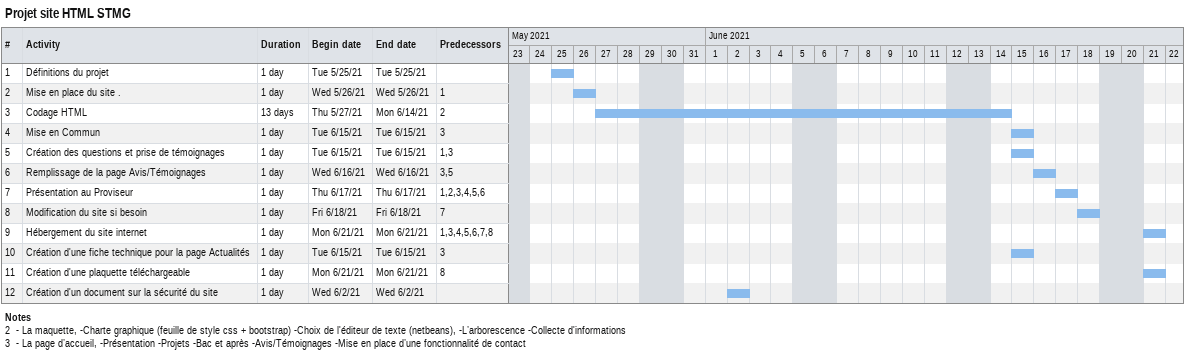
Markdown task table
Projet site HTML STMG

| ID | Task | Duration | Start | Finish | Predecessors |
|---|---|---|---|---|---|
| 1 | Définitions du projet | 1d | 2021-05-25 | 2021-05-25 |  |
| 2 | Mise en place du site . | 1d | 2021-05-26 | 2021-05-26 | 1 |
| 3 | Codage HTML | 13d | 2021-05-27 | 2021-06-14 | 2 |
| 4 | Mise en Commun | 1d | 2021-06-15 | 2021-06-15 | 3 |
| 5 | Création des questions et prise de témoignages | 1d | 2021-06-15 | 2021-06-15 | 1, 3 |
| 6 | Remplissage de la page Avis/Témoignages | 1d | 2021-06-16 | 2021-06-16 | 3, 5 |
| 7 | Présentation au Proviseur | 1d | 2021-06-17 | 2021-06-17 | 1, 2, 3, 4, 5, 6 |
| 8 | Modification du site si besoin | 1d | 2021-06-18 | 2021-06-18 | 7 |
| 9 | Hébergement du site internet | 1d | 2021-06-21 | 2021-06-21 | 1, 3, 4, 5, 6, 7, 8 |
| 10 | Création d'une fiche technique pour la page Actualités | 1d | 2021-06-15 | 2021-06-15 | 3 |
| 11 | Création d'une plaquette téléchargeable | 1d | 2021-06-21 | 2021-06-21 | 8 |
| 12 | Création d'un document sur la sécurité du site | 1d | 2021-06-02 | 2021-06-02 |  |

Notes
- 2: - La maquette, -Charte graphique (feuille de style css + bootstrap) -Choix de l'éditeur de texte (netbeans), -L’arborescence -Collecte d'informations
- 3: - La page d’accueil, -Présentation -Projets -Bac et après -Avis/Témoignages -Mise en place d’une fonctionnalité de contact
